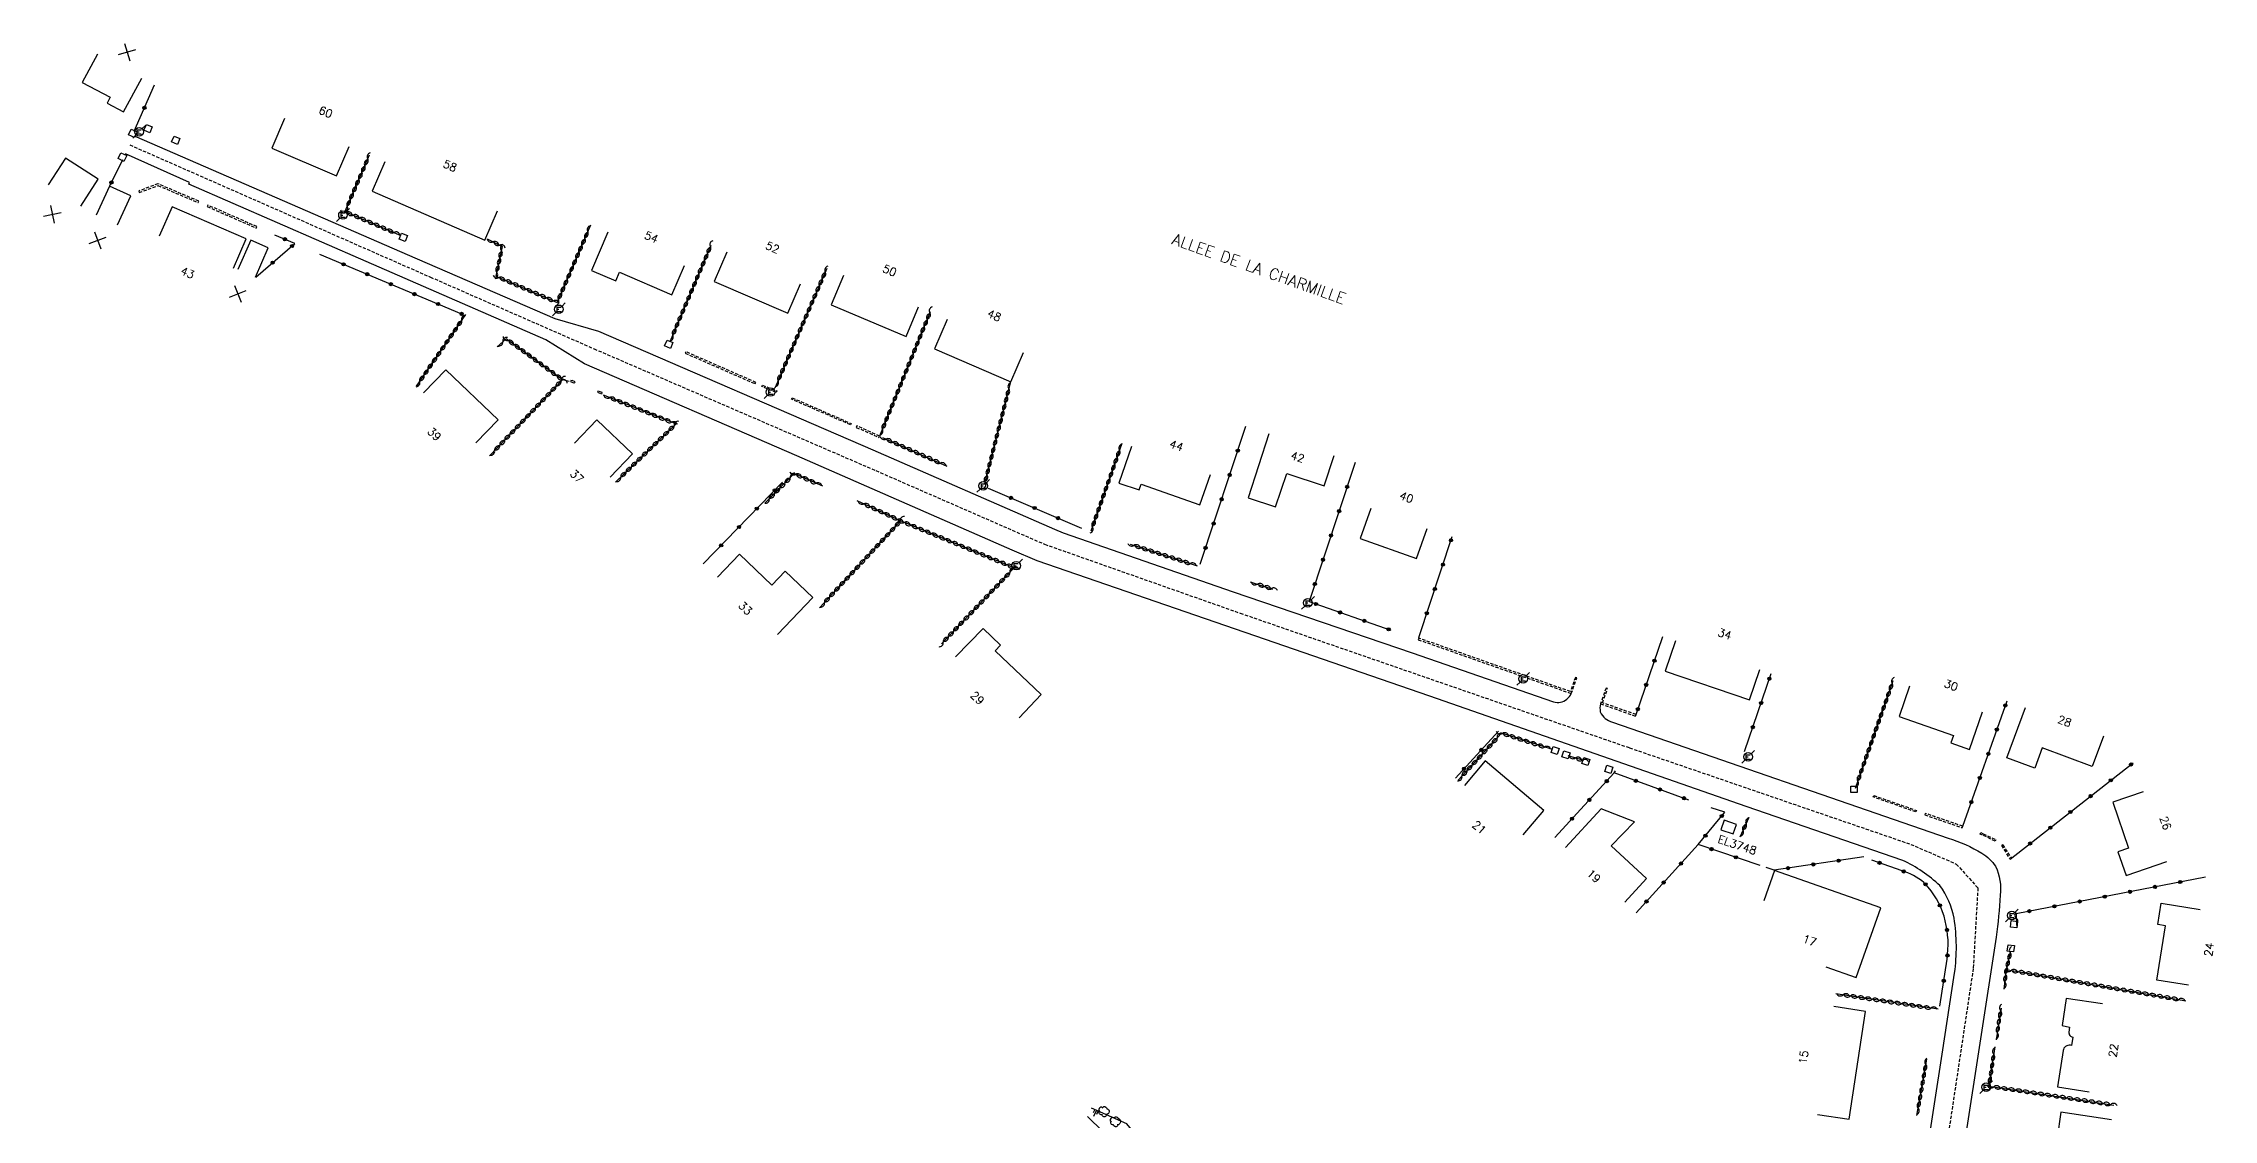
# Model space of a CAD drawing. Header units: millimetres. Extents: x 152000 to 153000, y 111999 to 113000.
# Drawn here: x 152227.9 to 152566.9, y 112315.9 to 112484 of the extents above; entities that cross this region are included whole.
import ezdxf
from ezdxf.enums import TextEntityAlignment as Align

# ---------------------------------------------------------------- set-up
doc = ezdxf.new("R2010")
doc.units = ezdxf.units.MM
doc.linetypes.add('DASHED', pattern=[0.75, 0.5, -0.25])
doc.layers.get('0').update_dxf_attribs({"linetype": 'CONTINUOUS'})
for name, color, linetype in [('W0001', 6, 'DASHED'), ('W0008', 7, 'CONTINUOUS'), ('W0100', 7, 'CONTINUOUS'), ('W0112', 1, 'DASHED'), ('W0211', 2, 'CONTINUOUS'), ('W0300', 7, 'CONTINUOUS'), ('W0310', 3, 'CONTINUOUS'), ('W0322', 7, 'CONTINUOUS'), ('W0471', 7, 'CONTINUOUS'), ('W0984', 7, 'CONTINUOUS'), ('W0989', 7, 'CONTINUOUS'), ('W0991', 7, 'CONTINUOUS')]:
    doc.layers.add(name, color=color, linetype=linetype)
doc.styles.get("Standard").update_dxf_attribs({"font": 'romans.shx', "width": 0.85})

# ---------------------------------------------------------------- blocks, each defined once
blk = doc.blocks.new('t310o')
at = {"color": 0, "linetype": 'Continuous'}
for centre, start, end in [((-0.5, 0.38), 216.8699, 323.1304), ((0.5, -0.37), 36.8699, 143.1303)]:
    blk.add_arc(centre, 0.625, start, end, dxfattribs=at)
blk = doc.blocks.new('t322o')
at = {"color": 0, "linetype": 'Continuous'}
for radius in [0.25, 0.15]:
    blk.add_circle((0, 0), radius, dxfattribs=at)
blk = doc.blocks.new('t991o')
at = {"color": 0, "linetype": 'Continuous'}
for p, q in [((-1, 1), (1, -1)), ((-1, -1), (1, 1))]:
    blk.add_line(p, q, dxfattribs=at)
blk = doc.blocks.new('t112o')
at = {"color": 0, "linetype": 'Continuous'}
for p, q in [((-0.5, 0.5), (0.5, 0.5)), ((-0.5, -0.5), (-0.5, 0.5)), ((0.5, 0.5), (0.5, -0.5)), ((0.5, -0.5), (-0.5, -0.5))]:
    blk.add_line(p, q, dxfattribs=at)
blk = doc.blocks.new('T471')
for p, q in [((-0.333334, 0.333334), (-0.333334, -0.333334)), ((-0.333334, 0.333334), (0.333334, 0.333334)), ((-0.333334, 0), (0, 0)), ((0.500001, 0.500001), (1.000002, 1.000002)), ((-0.500001, -0.500001), (-1.000002, -1.000002)), ((-0.333334, -0.333334), (0.333334, -0.333334))]:
    blk.add_line(p, q)
blk.add_ellipse((0, 0), major_axis=(0.471405, 0.471405), ratio=1, start_param=5.4977871438, end_param=11.780972451)
blk = doc.blocks.new('T300')
for p, q in [((-0.8, 0.51), (-0.86, 0.34)), ((-0.86, 0.34), (-0.86, 0.17)), ((-0.86, 0.17), (-0.74, 0.06)), ((-0.69, 0.63), (-0.8, 0.51)), ((-0.8, -0.06), (-0.74, 0.06)), ((-0.74, 0.06), (-0.69, 0.11)), ((-0.57, 0.69), (-0.69, 0.63)), ((-0.46, 0.69), (-0.57, 0.69)), ((-0.29, 0.63), (-0.46, 0.69)), ((-0.29, 0.63), (-0.17, 0.74)), ((-0.23, 0.57), (-0.29, 0.63)), ((-0.17, 0.74), (-0.06, 0.8)), ((-0.06, 0.8), (0.06, 0.8)), ((0.06, 0.8), (0.23, 0.74)), ((0.23, 0.74), (0.34, 0.63)), ((0.34, 0.63), (0.4, 0.51)), ((0.46, 0.46), (0.34, 0.46)), ((0.4, 0.51), (0.4, 0.46)), ((0.57, 0.4), (0.46, 0.46)), ((0.57, 0.4), (0.69, 0.29)), ((0.69, 0.29), (0.74, 0.17)), ((0.74, 0.06), (0.69, -0.17)), ((0.74, 0.17), (0.74, 0.06)), ((-0.8, -0.17), (-0.8, -0.06)), ((-0.8, -0.23), (-0.8, -0.17)), ((-0.74, -0.34), (-0.8, -0.23)), ((-0.69, -0.4), (-0.74, -0.34)), ((-0.51, -0.46), (-0.69, -0.4)), ((-0.4, -0.46), (-0.51, -0.46)), ((-0.4, -0.46), (-0.34, -0.46)), ((-0.34, -0.46), (-0.34, -0.4)), ((-0.34, -0.51), (-0.34, -0.46)), ((-0.29, -0.63), (-0.34, -0.51)), ((-0.17, -0.74), (-0.29, -0.63)), ((-0.06, -0.8), (-0.17, -0.74)), ((0.06, -0.8), (-0.06, -0.8)), ((0.17, -0.74), (0.06, -0.8)), ((0.23, -0.69), (0.17, -0.74)), ((0.29, -0.46), (0.23, -0.46)), ((0.29, -0.63), (0.23, -0.69)), ((0.46, -0.4), (0.29, -0.46)), ((0.34, -0.51), (0.29, -0.63)), ((0.34, -0.51), (0.34, -0.46)), ((0.57, -0.34), (0.46, -0.4)), ((0.63, -0.29), (0.57, -0.34)), ((0.69, -0.17), (0.63, -0.29))]:
    blk.add_line(p, q)
blk = doc.blocks.new('t211o')
at = {"color": 0, "linetype": 'Continuous'}
for p, q in [((-0.29, 0.5), (-0.29, 0)), ((0, 1), (0, 0)), ((0.29, 0.5), (0.29, 0))]:
    blk.add_line(p, q, dxfattribs=at)

msp = doc.modelspace()

# ---------------------------------------------------------------- linework, layer by layer
at = {"layer": 'W0001'}
msp.add_lwpolyline([(152241.41, 112468.12), (152288.36, 112447.48), (152313.93, 112436.28), (152357.95, 112417.25), (152384.31, 112405.75), (152414.86, 112394.99), (152475.65, 112373.97), (152519.6, 112358.89), (152526.7, 112355.81), (152530.07, 112352.08), (152529.34, 112339.49), (152523.04, 112297.61), (152514.91, 112246.06), (152508.17, 112202.49), (152504.34, 112198.87)], dxfattribs=at)
at = {"layer": 'W0008', "flags": 128}
for points in [[(152242.08, 112469.54), (152286.3, 112450.34), (152307.8, 112441), (152314.65, 112439.05), (152357.47, 112420.48), (152385.84, 112408.11), (152387.19, 112407.54), (152413.75, 112398.33), (152441.72, 112388.78), (152463.8, 112381.15, 0.2475), (152465.88, 112381.54, 0.074793), (152466.57, 112382.44)], [(152462.1, 112257.55), (152460.47, 112256.11), (152498.64, 112208.2, 0.2133), (152502.09, 112207.71, 0.1584), (152505.64, 112209.68, 0.0482), (152506.8, 112211.44), (152513.69, 112256.32), (152524.51, 112326.14), (152526.44, 112338.79, 0.0719), (152526.36, 112347.35, 0.1151), (152524.13, 112352.44, 0.0798), (152518.34, 112356.39), (152493.88, 112364.81), (152444.47, 112382.04), (152415.64, 112391.95), (152383.16, 112403.14), (152379.26, 112404.81), (152345.62, 112419.54), (152312.46, 112433.93), (152306.39, 112437.66), (152278.33, 112449.89), (152250.64, 112462), (152250.73, 112462.27), (152240.74, 112466.71)], [(152471.13, 112380.84, 0.107408), (152471.09, 112379.56, 0.2233), (152472.98, 112377.98), (152525.43, 112359.88, -0.0623), (152530.69, 112357.49, -0.1107), (152532.84, 112355.46, -0.1427), (152533.55, 112350.95, -0.0192), (152532.95, 112344.41), (152528.04, 112312.64), (152521.23, 112268.57), (152511.51, 112205.76, 0.0563), (152512.04, 112198.26, 0.0561), (152515.3, 112191.29), (152533.18, 112168.56, -0.0182), (152535.89, 112163.91, -0.0398), (152539.36, 112155.33, -0.0387), (152541.08, 112148.86), (152545.64, 112121.55), (152546.68, 112120.8), (152551.99, 112122.59), (152548.88, 112101.29)]]:
    msp.add_lwpolyline(points, format="xyb", dxfattribs=at)
at = {"layer": 'W0100', "flags": 128}
for points in [[(152236.37, 112482.29), (152234, 112477.89), (152238.35, 112475.55), (152237.87, 112474.66), (152240.46, 112473.26), (152243.31, 112478.55)], [(152265.57, 112472.22), (152263.59, 112467.63), (152273.71, 112463.27), (152275.69, 112467.86)], [(152233.76, 112458.57), (152236.47, 112462.77), (152231.37, 112466.06), (152228.66, 112461.86)], [(152281.23, 112465.47), (152279.25, 112460.88), (152296.89, 112453.26), (152298.87, 112457.85)], [(152239.5, 112455.63), (152241.58, 112460.17), (152238.27, 112461.69), (152236.18, 112457.14)], [(152257.62, 112448.87), (152259.61, 112453.46), (152248.01, 112458.47), (152246.03, 112453.88)], [(152316.09, 112454.48), (152313.53, 112448.5), (152317.32, 112446.88), (152317.92, 112448.24), (152326.09, 112444.71), (152328.08, 112449.3)], [(152261.05, 112447.47), (152263.04, 112452.06), (152260.3, 112453.25), (152258.31, 112448.66)], [(152334.68, 112451.38), (152332.7, 112446.79), (152344.2, 112441.82), (152346.18, 112446.41)], [(152352.88, 112447.74), (152350.95, 112443.13), (152362.69, 112438.22), (152364.62, 112442.83)], [(152369.1, 112440.85), (152367.12, 112436.26), (152379.01, 112431.11), (152380.99, 112435.7)], [(152316.44, 112416.24), (152319.91, 112419.85), (152314.36, 112425.17), (152310.9, 112421.56)], [(152397.87, 112421), (152395.92, 112415.31), (152399.08, 112414.23), (152399.4, 112415.16), (152408.55, 112411.93), (152410.21, 112416.64)], [(152419.34, 112422.99), (152416.08, 112412.99), (152420.39, 112411.58), (152422.11, 112416.8), (152427.95, 112414.87), (152429.52, 112419.61)], [(152435.27, 112411.36), (152433.6, 112406.65), (152442.39, 112403.52), (152444.06, 112408.23)], [(152380.33, 112378.66), (152383.78, 112382.28), (152376.6, 112389.13), (152377.42, 112389.99), (152374.72, 112392.62), (152370.37, 112388.15)], [(152482.82, 112390.68), (152481.21, 112385.95), (152494.38, 112381.45), (152495.99, 112386.18)], [(152519.41, 112383.58), (152517.75, 112378.86), (152526.24, 112375.87), (152525.84, 112374.74), (152528.75, 112373.72), (152530.81, 112379.56)], [(152459.03, 112360.35), (152462.26, 112364.17), (152453.09, 112371.91), (152449.87, 112368.09)], [(152474.91, 112349.88), (152478.29, 112353.55), (152472.77, 112358.64), (152476.42, 112362.4), (152471.21, 112364.45), (152465.64, 112358.41)], [(152506.33, 112339.78), (152511.04, 112338.11), (152514.89, 112349), (152498.3, 112354.81), (152496.65, 112350.09)], [(152505.02, 112316.69), (152509.96, 112315.95), (152512.51, 112332.8), (152507.57, 112333.55)], [(152550.96, 112315.86), (152543.05, 112317.06), (152542.43, 112312.99), (152545.39, 112312.54), (152544.05, 112303.74), (152548.99, 112302.98)]]:
    msp.add_lwpolyline(points, dxfattribs=at)
at = {"layer": 'W0100'}
for points in [[(152295.48, 112421.57), (152298.94, 112425.19), (152290.77, 112432.99), (152287.31, 112429.38)], [(152333.21, 112400.59), (152336.66, 112404.21), (152341.71, 112399.39), (152343.79, 112401.57), (152348.12, 112397.44), (152342.58, 112391.64)], [(152549.67, 112375.76), (152547.94, 112371.07), (152540.12, 112373.96), (152538.95, 112370.79), (152534.59, 112372.4), (152537.49, 112380.26)], [(152555.86, 112367.1), (152551.13, 112365.48), (152553.59, 112358.3), (152551.93, 112357.73), (152553.21, 112354.01), (152559.6, 112356.21)], [(152562.95, 112336.91), (152558.01, 112337.68), (152559.35, 112346.17), (152558.17, 112346.35), (152558.69, 112349.69), (152564.81, 112348.72)]]:
    msp.add_lwpolyline(points, dxfattribs=at)
msp.add_lwpolyline([(152491.85, 112360.53), (152492.36, 112362.01), (152490.45, 112362.64), (152489.94, 112361.16)], close=True, dxfattribs=at)
at = {"layer": 'W0100', "flags": 128}
msp.add_lwpolyline([(152549.54, 112333.99), (152543.87, 112334.83), (152543.24, 112330.58), (152544.4, 112330.33), (152544.29, 112329.58, 0.414214), (152544.88, 112328.78), (152544.68, 112327.48), (152544.51, 112327.51, 0.414214), (152543.38, 112326.67), (152542.52, 112321), (152547.47, 112320.26)], format="xyb", dxfattribs=at)
at = {"layer": 'W0112'}
for p, q in [((152533.74, 112358.7), (152535.09, 112356.57)), ((152533.95, 112358.83), (152535.3, 112356.7))]:
    msp.add_line(p, q, dxfattribs=at)
for points in [[(152242.9, 112460.67), (152245.81, 112461.78), (152252.11, 112459.1), (152252.2, 112459.33), (152245.81, 112462.05), (152242.81, 112460.91)], [(152253.52, 112458.48), (152261.17, 112455.13), (152261.27, 112455.36), (152253.62, 112458.71)], [(152328.16, 112435.6), (152339.12, 112430.8), (152339.22, 112431.03), (152328.26, 112435.82)], [(152310.24, 112431.16), (152310.9, 112430.9), (152310.99, 112431.13), (152310.34, 112431.39)], [(152342.37, 112429.46), (152340.15, 112430.37), (152340.24, 112430.6), (152342.47, 112429.69)], [(152314.46, 112429.48), (152315.12, 112429.2), (152315.21, 112429.43), (152314.56, 112429.71)], [(152344.87, 112428.63), (152354.07, 112424.63), (152353.97, 112424.41), (152344.77, 112428.4)], [(152358.53, 112422.65), (152354.99, 112424.24), (152354.89, 112424.01), (152358.42, 112422.42)], [(152467.2, 112384.97), (152466.42, 112382.75), (152442.76, 112391.09), (152442.67, 112390.85), (152466.57, 112382.44), (152467.43, 112384.89)], [(152471.99, 112383.29), (152471.13, 112380.84), (152476.59, 112378.92), (152476.68, 112379.16), (152471.45, 112380.99), (152472.22, 112383.21)], [(152513.8, 112366.53), (152520.46, 112364.19), (152520.38, 112363.95), (152513.72, 112366.29)], [(152521.76, 112363.49), (152527.64, 112361.48), (152527.72, 112361.72), (152521.84, 112363.73)], [(152530.55, 112360.72), (152530.92, 112360.55), (152532.85, 112359.61), (152532.75, 112359.39), (152530.81, 112360.33), (152530.45, 112360.49)]]:
    msp.add_lwpolyline(points, close=True, dxfattribs=at)
at = {"layer": 'W0211', "flags": 128}
msp.add_lwpolyline([(152402.84, 112304.81), (152390.98, 112316.38)], dxfattribs=at)
at = {"layer": 'W0211'}
msp.add_lwpolyline([(152404.38, 112304.79), (152404.36, 112306.42), (152397.12, 112315.23), (152391.63, 112317.67)], dxfattribs=at)
at = {"layer": 'W0310'}
for p, q in [((152308.98, 112431.45), (152297.6, 112419.55)), ((152374.96, 112415.26), (152379.01, 112431.11)), ((152391.56, 112407.86), (152396.39, 112421.52)), ((152361.79, 112409.41), (152349.13, 112395.82)), ((152510.93, 112367.67), (152516.85, 112384.48)), ((152533.95, 112358.83), (152533.74, 112358.7)), ((152534.5, 112339.33), (152562.57, 112334.46)), ((152523.84, 112333.15), (152507.87, 112335.57))]:
    msp.add_line(p, q, dxfattribs=at)
at = {"layer": 'W0310', "flags": 128}
for points in [[(152278.82, 112466.51), (152275.01, 112457.7), (152283.75, 112453.99)], [(152297.22, 112453.46), (152299.6, 112452.24), (152298.58, 112447.62), (152308.17, 112443.5), (152313.41, 112455.63)], [(152332.18, 112452.43), (152325.76, 112437.35)], [(152350.28, 112448.83), (152342.21, 112430.24)], [(152286.2, 112430.44), (152293.91, 112441.65)], [(152366.44, 112442.07), (152358.53, 112422.65)], [(152310.06, 112431.18), (152308.98, 112431.45), (152300.2, 112437.86), (152298.8, 112436.61)], [(152358.99, 112422.41), (152369.05, 112417.96)], [(152349.66, 112414.83), (152345.2, 112416.78), (152340.6, 112412.17)], [(152368.21, 112390.21), (152379.57, 112402.08), (152361.79, 112409.41), (152355.04, 112412.56)], [(152397.68, 112405.75), (152408.15, 112402.37)], [(152416.43, 112399.87), (152419.91, 112398.76)], [(152468.5, 112371.99), (152466.09, 112372.72)], [(152494.3, 112363.07), (152492.9, 112360.02)], [(152536.04, 112348.05), (152536.08, 112346.21)], [(152535.17, 112342.22), (152534.5, 112339.33), (152534.14, 112336.26)], [(152533.68, 112333.29), (152532.91, 112328.34)], [(152520.54, 112316.55), (152522.1, 112325.32)], [(152532.7, 112327.25), (152531.8, 112321.13), (152551.31, 112318.18)]]:
    msp.add_lwpolyline(points, dxfattribs=at)
at = {"layer": 'W0310'}
for points in [[(152317.27, 112415.44), (152326.73, 112424.54), (152315.41, 112429.05)], [(152463.49, 112373.73), (152455.68, 112376.26), (152448.89, 112368.91)]]:
    msp.add_lwpolyline(points, dxfattribs=at)
at = {"layer": 'W0322'}
for p, q in [((152408.59, 112402.63), (152415.73, 112424.18)), ((152442.74, 112391.17), (152447.97, 112406.94)), ((152476.68, 112379.16), (152480.84, 112391.36)), ((152493.62, 112373.4), (152497.78, 112385.57)), ((152527.72, 112361.72), (152534.62, 112381.32)), ((152473.26, 112370.04), (152463.97, 112359.94)), ((152486.38, 112358.85), (152476.71, 112348.22))]:
    msp.add_line(p, q, dxfattribs=at)
at = {"layer": 'W0322', "flags": 128}
for points in [[(152242.1, 112470.24), (152245.27, 112477.5)], [(152238.29, 112461.73), (152240.31, 112465.84)], [(152293.28, 112441.71), (152271.12, 112451.02)], [(152432.81, 112418.52), (152425.62, 112396.8), (152438.4, 112392.33)], [(152343.36, 112415.45), (152330.99, 112402.71)], [(152375.48, 112414.52), (152390.08, 112408.27)], [(152448.49, 112369.25), (152455.22, 112376.59)], [(152484.93, 112365.81), (152473.26, 112370.04), (152473.49, 112370.37)], [(152535.09, 112356.55), (152554.31, 112371.62)], [(152496.05, 112355.6), (152486.38, 112358.85), (152490.56, 112363.91), (152488.4, 112364.57)], [(152512.28, 112356.93), (152498.25, 112354.85), (152497.01, 112355.25)], [(152565.6, 112353.76), (152536.04, 112348.05)]]:
    msp.add_lwpolyline(points, dxfattribs=at)
at = {"layer": 'W0322'}
msp.add_lwpolyline([(152261.11, 112447.44), (152267.21, 112452.73), (152264.07, 112454.05)], dxfattribs=at)
at = {"layer": 'W0322', "flags": 128}
msp.add_lwpolyline([(152524.14, 112333.63), (152525.25, 112340.95, 0.0978), (152524.97, 112346.93, 0.1224), (152522.31, 112352.2, 0.1248), (152519.12, 112354.44), (152513.51, 112356.42)], format="xyb", dxfattribs=at)

# ---------------------------------------------------------------- block references
at = {"layer": 'W0112'}
for p, rotation in [((152241.89, 112469.92), 245.9152456494887), ((152244.28, 112470.66), 336.9057290674272), ((152248.6, 112468.84), 156.8214924186942), ((152240.27, 112466.21), 64.60600911972868), ((152284.13, 112453.68), 337.6087999944858), ((152325.6, 112436.98), 336.4415600711899), ((152464.04, 112373.55), 342.2875890745045), ((152465.74, 112372.86), 341.6979337098365), ((152468.82, 112371.82), 341.859399841124), ((152472.43, 112370.6), 161.6845039688301), ((152535.71, 112346.41), 262.4938393873522), ((152535.21, 112342.65), 82.49383938720845)]:
    msp.add_blockref('t112o', p, dxfattribs=dict(at, rotation=rotation))
msp.add_blockref('t112o', (152510.73, 112367.47), dxfattribs=at)
at = {"layer": 'W0211', "rotation": 155.987727531487}
msp.add_blockref('t211o', (152392.4, 112317.33), dxfattribs=at)
at = {"layer": 'W0300'}
for p in [(152393.63, 112317.13), (152395.42, 112315.56)]:
    msp.add_blockref('T300', p, dxfattribs=at)
at = {"layer": 'W0310'}
for p, rotation in [((152277.2, 112462.76), 246.6264294629028), ((152277.66, 112463.82), 246.6264294629028), ((152278.12, 112464.88), 246.6264294629028), ((152278.57, 112465.95), 246.6264294629028), ((152275.82, 112459.58), 246.6264294629028), ((152276.28, 112460.64), 246.6264294629028), ((152276.74, 112461.7), 246.6264294629028), ((152275.24, 112457.6), 337.0108286867544), ((152275.37, 112458.52), 246.6264294629028), ((152276.31, 112457.15), 337.0108286867544), ((152277.37, 112456.7), 337.0108286867544), ((152278.43, 112456.24), 337.0108286867544), ((152279.5, 112455.79), 337.0108286867544), ((152280.56, 112455.34), 337.0108286867544), ((152281.62, 112454.89), 337.0108286867544), ((152282.69, 112454.44), 337.0108286867544), ((152298.13, 112452.99), 332.8794868755005), ((152312.5, 112453.51), 66.63038386727573), ((152312.95, 112454.57), 66.63038386727573), ((152299.16, 112452.47), 332.8794868755005), ((152298.96, 112449.34), 257.5712712356563), ((152299.21, 112450.47), 257.5712712356563), ((152299.46, 112451.6), 257.5712712356563), ((152310.66, 112449.27), 66.63038386727573), ((152311.12, 112450.33), 66.63038386727573), ((152311.58, 112451.39), 66.63038386727573), ((152312.04, 112452.45), 66.63038386727573), ((152331.19, 112450.11), 246.9163848575868), ((152331.64, 112451.17), 246.9163848575868), ((152332.1, 112452.23), 246.9163848575868), ((152299.09, 112447.4), 336.7646365013709), ((152298.72, 112448.22), 257.5712712356563), ((152300.15, 112446.95), 336.7646365013709), ((152301.21, 112446.49), 336.7646365013709), ((152309.29, 112446.09), 66.63038386727573), ((152309.75, 112447.15), 66.63038386727573), ((152310.21, 112448.21), 66.63038386727573), ((152329.38, 112445.86), 246.9163848575868), ((152329.83, 112446.92), 246.9163848575868), ((152330.28, 112447.98), 246.9163848575868), ((152330.74, 112449.04), 246.9163848575868), ((152349.11, 112446.14), 246.533630999825), ((152349.57, 112447.2), 246.533630999825), ((152350.03, 112448.26), 246.533630999825), ((152302.27, 112446.04), 336.7646365013709), ((152303.33, 112445.58), 336.7646365013709), ((152304.39, 112445.13), 336.7646365013709), ((152305.45, 112444.67), 336.7646365013709), ((152306.51, 112444.22), 336.7646365013709), ((152307.58, 112443.76), 336.7646365013709), ((152308.37, 112443.97), 66.63038386727573), ((152308.83, 112445.03), 66.63038386727573), ((152328.02, 112442.67), 246.9163848575868), ((152328.47, 112443.73), 246.9163848575868), ((152328.93, 112444.79), 246.9163848575868), ((152347.73, 112442.96), 246.533630999825), ((152348.19, 112444.02), 246.533630999825), ((152348.65, 112445.08), 246.533630999825), ((152292.6, 112439.75), 55.48354773078775), ((152293.26, 112440.7), 55.48354773078775), ((152326.66, 112439.48), 246.9163848575868), ((152327.11, 112440.54), 246.9163848575868), ((152327.57, 112441.6), 246.9163848575868), ((152346.35, 112439.78), 246.533630999825), ((152346.81, 112440.84), 246.533630999825), ((152347.27, 112441.9), 246.533630999825), ((152365.5, 112439.76), 247.8311230271263), ((152365.94, 112440.83), 247.8311230271263), ((152366.37, 112441.9), 247.8311230271263), ((152289.99, 112435.94), 55.48354773078775), ((152290.64, 112436.89), 55.48354773078775), ((152291.29, 112437.85), 55.48354773078775), ((152291.95, 112438.8), 55.48354773078775), ((152299.66, 112437.38), 221.6959767929), ((152300.55, 112437.6), 143.8695426097908), ((152301.48, 112436.92), 143.8695426097908), ((152302.41, 112436.24), 143.8695426097908), ((152326.21, 112438.42), 246.9163848575868), ((152344.97, 112436.6), 246.533630999825), ((152345.43, 112437.66), 246.533630999825), ((152345.89, 112438.72), 246.533630999825), ((152364.19, 112436.55), 247.8311230271263), ((152364.63, 112437.62), 247.8311230271263), ((152365.06, 112438.69), 247.8311230271263), ((152288.02, 112433.09), 55.48354773078775), ((152288.68, 112434.04), 55.48354773078775), ((152289.33, 112434.99), 55.48354773078775), ((152303.35, 112435.56), 143.8695426097908), ((152304.28, 112434.88), 143.8695426097908), ((152305.21, 112434.2), 143.8695426097908), ((152306.15, 112433.52), 143.8695426097908), ((152307.08, 112432.84), 143.8695426097908), ((152343.13, 112432.36), 246.533630999825), ((152343.59, 112433.42), 246.533630999825), ((152344.05, 112434.48), 246.533630999825), ((152344.51, 112435.54), 246.533630999825), ((152362.45, 112432.27), 247.8311230271263), ((152362.88, 112433.34), 247.8311230271263), ((152363.32, 112434.41), 247.8311230271263), ((152363.76, 112435.48), 247.8311230271263), ((152286.71, 112431.18), 55.48354773078775), ((152287.37, 112432.14), 55.48354773078775), ((152307.18, 112429.57), 226.2941315499555), ((152308.01, 112432.16), 143.8695426097908), ((152307.97, 112430.4), 226.2941315499555), ((152308.77, 112431.24), 226.2941315499555), ((152308.94, 112431.48), 143.8695426097908), ((152342.67, 112431.3), 246.533630999825), ((152361.14, 112429.06), 247.8311230271263), ((152361.58, 112430.13), 247.8311230271263), ((152362.01, 112431.2), 247.8311230271263), ((152378.43, 112428.87), 75.67502664073253), ((152378.72, 112429.99), 75.67502664073253), ((152303.98, 112426.23), 226.2941315499555), ((152304.78, 112427.06), 226.2941315499555), ((152305.58, 112427.9), 226.2941315499555), ((152306.38, 112428.73), 226.2941315499555), ((152316.38, 112428.66), 158.2562300149527), ((152317.46, 112428.24), 158.2562300149527), ((152318.53, 112427.81), 158.2562300149527), ((152319.6, 112427.38), 158.2562300149527), ((152320.67, 112426.95), 158.2562300149527), ((152321.75, 112426.52), 158.2562300149527), ((152322.82, 112426.1), 158.2562300149527), ((152359.83, 112425.86), 247.8311230271263), ((152360.27, 112426.92), 247.8311230271263), ((152360.71, 112427.99), 247.8311230271263), ((152377.58, 112425.51), 75.67502664073253), ((152377.86, 112426.63), 75.67502664073253), ((152378.15, 112427.75), 75.67502664073253), ((152300.79, 112422.89), 226.2941315499555), ((152301.59, 112423.72), 226.2941315499555), ((152302.39, 112424.56), 226.2941315499555), ((152303.19, 112425.39), 226.2941315499555), ((152323.89, 112425.67), 158.2562300149527), ((152324.76, 112422.65), 43.89681810198425), ((152324.97, 112425.24), 158.2562300149527), ((152325.6, 112423.45), 43.89681810198425), ((152326.04, 112424.81), 158.2562300149527), ((152326.43, 112424.25), 43.89681810198425), ((152358.96, 112423.72), 247.8311230271263), ((152359.4, 112424.79), 247.8311230271263), ((152376.72, 112422.16), 75.67502664073253), ((152377, 112423.28), 75.67502664073253), ((152377.29, 112424.4), 75.67502664073253), ((152298.4, 112420.38), 226.2941315499555), ((152299.2, 112421.22), 226.2941315499555), ((152299.99, 112422.05), 226.2941315499555), ((152321.44, 112419.45), 43.89681810198425), ((152322.27, 112420.25), 43.89681810198425), ((152323.1, 112421.05), 43.89681810198425), ((152323.93, 112421.85), 43.89681810198425), ((152359.54, 112422.17), 336.1129015567725), ((152360.6, 112421.7), 336.1129015567725), ((152361.65, 112421.23), 336.1129015567725), ((152362.71, 112420.76), 336.1129015567725), ((152363.77, 112420.3), 336.1129015567725), ((152364.82, 112419.83), 336.1129015567725), ((152365.88, 112419.36), 336.1129015567725), ((152375.86, 112418.8), 75.67502664073253), ((152376.15, 112419.92), 75.67502664073253), ((152376.43, 112421.04), 75.67502664073253), ((152395.62, 112419.35), 70.53961623960956), ((152396.01, 112420.43), 70.53961623960956), ((152318.11, 112416.24), 43.89681810198425), ((152318.94, 112417.04), 43.89681810198425), ((152319.77, 112417.85), 43.89681810198425), ((152320.6, 112418.65), 43.89681810198425), ((152344.56, 112416.14), 225.0547403815168), ((152345.43, 112416.68), 156.2991425072922), ((152346.49, 112416.22), 156.2991425072922), ((152347.54, 112415.75), 156.2991425072922), ((152366.94, 112418.89), 336.1129015567725), ((152367.99, 112418.42), 336.1129015567725), ((152375, 112415.44), 75.67502664073253), ((152375.29, 112416.56), 75.67502664073253), ((152375.58, 112417.68), 75.67502664073253), ((152394.47, 112416.08), 70.53961623960956), ((152394.85, 112417.17), 70.53961623960956), ((152395.24, 112418.26), 70.53961623960956), ((152341.3, 112412.87), 225.0547403815168), ((152342.11, 112413.68), 225.0547403815168), ((152342.93, 112414.5), 225.0547403815168), ((152343.75, 112415.32), 225.0547403815168), ((152348.6, 112415.29), 156.2991425072922), ((152393.31, 112412.81), 70.53961623960956), ((152393.7, 112413.9), 70.53961623960956), ((152394.08, 112414.99), 70.53961623960956), ((152356.09, 112412.07), 154.9862171855816), ((152357.13, 112411.58), 154.9862171855816), ((152358.18, 112411.09), 154.9862171855816), ((152359.23, 112410.61), 154.9862171855816), ((152360.27, 112410.12), 154.9862171855816), ((152361.32, 112409.63), 154.9862171855816), ((152361.73, 112409.34), 227.0205339920604), ((152362.38, 112409.17), 157.5950671668415), ((152392.16, 112409.54), 70.53961623960956), ((152392.54, 112410.63), 70.53961623960956), ((152392.93, 112411.72), 70.53961623960956), ((152358.58, 112405.96), 227.0205339920604), ((152359.37, 112406.8), 227.0205339920604), ((152360.16, 112407.65), 227.0205339920604), ((152360.94, 112408.49), 227.0205339920604), ((152363.44, 112408.73), 157.5950671668415), ((152364.51, 112408.29), 157.5950671668415), ((152365.58, 112407.85), 157.5950671668415), ((152366.65, 112407.41), 157.5950671668415), ((152367.72, 112406.97), 157.5950671668415), ((152368.78, 112406.53), 157.5950671668415), ((152369.85, 112406.09), 157.5950671668415), ((152370.92, 112405.65), 157.5950671668415), ((152391.77, 112408.46), 70.53961623960956), ((152355.43, 112402.58), 227.0205339920604), ((152356.22, 112403.42), 227.0205339920604), ((152357.01, 112404.27), 227.0205339920604), ((152357.79, 112405.11), 227.0205339920604), ((152371.99, 112405.21), 157.5950671668415), ((152373.05, 112404.76), 157.5950671668415), ((152374.12, 112404.32), 157.5950671668415), ((152375.19, 112403.88), 157.5950671668415), ((152376.26, 112403.44), 157.5950671668415), ((152377.33, 112403), 157.5950671668415), ((152378.39, 112402.56), 157.5950671668415), ((152379.46, 112402.12), 157.5950671668415), ((152398.26, 112405.57), 342.0906888049412), ((152399.36, 112405.21), 342.0906888049412), ((152400.46, 112404.86), 342.0906888049412), ((152401.56, 112404.5), 342.0906888049412), ((152402.66, 112404.15), 342.0906888049412), ((152403.76, 112403.79), 342.0906888049412), ((152404.85, 112403.44), 342.0906888049412), ((152405.95, 112403.08), 342.0906888049412), ((152407.05, 112402.72), 342.0906888049412), ((152352.28, 112399.2), 227.0205339920604), ((152353.07, 112400.04), 227.0205339920604), ((152353.86, 112400.89), 227.0205339920604), ((152354.64, 112401.73), 227.0205339920604), ((152376.46, 112398.83), 46.2517861061114), ((152377.26, 112399.66), 46.2517861061114), ((152378.06, 112400.5), 46.2517861061114), ((152378.86, 112401.33), 46.2517861061114), ((152417.53, 112399.52), 342.2345078188515), ((152418.63, 112399.17), 342.2345078188515), ((152419.73, 112398.82), 342.2345078188515), ((152349.92, 112396.66), 227.0205339920604), ((152350.71, 112397.51), 227.0205339920604), ((152351.49, 112398.35), 227.0205339920604), ((152373.26, 112395.49), 46.2517861061114), ((152374.06, 112396.32), 46.2517861061114), ((152374.86, 112397.16), 46.2517861061114), ((152375.66, 112397.99), 46.2517861061114), ((152370.07, 112392.15), 46.2517861061114), ((152370.87, 112392.99), 46.2517861061114), ((152371.67, 112393.82), 46.2517861061114), ((152372.47, 112394.65), 46.2517861061114), ((152368.47, 112390.48), 46.2517861061114), ((152369.27, 112391.32), 46.2517861061114), ((152515.92, 112381.83), 70.59039085775382), ((152516.3, 112382.92), 70.59039085775382), ((152516.69, 112384.01), 70.59039085775382), ((152514.77, 112378.57), 70.59039085775382), ((152515.15, 112379.65), 70.59039085775382), ((152515.54, 112380.74), 70.59039085775382), ((152454.98, 112375.5), 227.2577499159343), ((152455.8, 112376.22), 162.0364608114407), ((152456.9, 112375.87), 162.0364608114407), ((152458, 112375.51), 162.0364608114407), ((152459.09, 112375.15), 162.0364608114407), ((152513.62, 112375.3), 70.59039085775382), ((152514, 112376.39), 70.59039085775382), ((152514.38, 112377.48), 70.59039085775382), ((152451.85, 112372.11), 227.2577499159343), ((152452.63, 112372.95), 227.2577499159343), ((152453.41, 112373.8), 227.2577499159343), ((152454.2, 112374.65), 227.2577499159343), ((152460.19, 112374.8), 162.0364608114407), ((152461.29, 112374.44), 162.0364608114407), ((152462.39, 112374.08), 162.0364608114407), ((152467.2, 112372.39), 163.1252508640359), ((152468.3, 112372.05), 163.1252508640359), ((152512.46, 112372.03), 70.59039085775382), ((152512.85, 112373.12), 70.59039085775382), ((152513.23, 112374.21), 70.59039085775382), ((152449.49, 112369.56), 227.2577499159343), ((152450.28, 112370.41), 227.2577499159343), ((152451.06, 112371.26), 227.2577499159343), ((152511.31, 112368.76), 70.59039085775382), ((152511.7, 112369.85), 70.59039085775382), ((152512.08, 112370.94), 70.59039085775382), ((152493.38, 112361.07), 245.3176961516333), ((152493.86, 112362.11), 245.3176961516333), ((152536.06, 112347.36), 270.9976719122675), ((152534.85, 112340.82), 256.9284676291872), ((152535.11, 112341.94), 256.9284676291872), ((152534.28, 112337.4), 263.3300384561716), ((152534.41, 112338.55), 263.3300384561716), ((152534.59, 112339.69), 256.9284676291872), ((152535.26, 112339.19), 350.1618362325997), ((152536.4, 112339), 350.1618362325997), ((152537.53, 112338.8), 350.1618362325997), ((152538.67, 112338.6), 350.1618362325997), ((152539.81, 112338.4), 350.1618362325997), ((152540.95, 112338.21), 350.1618362325997), ((152542.09, 112338.01), 350.1618362325997), ((152509.01, 112335.39), 171.3994577265186), ((152510.15, 112335.22), 171.3994577265186), ((152511.3, 112335.05), 171.3994577265186), ((152512.44, 112334.87), 171.3994577265186), ((152513.58, 112334.7), 171.3994577265186), ((152543.22, 112337.81), 350.1618362325997), ((152544.36, 112337.62), 350.1618362325997), ((152545.5, 112337.42), 350.1618362325997), ((152546.64, 112337.22), 350.1618362325997), ((152547.78, 112337.02), 350.1618362325997), ((152548.91, 112336.83), 350.1618362325997), ((152550.05, 112336.63), 350.1618362325997), ((152551.19, 112336.43), 350.1618362325997), ((152552.33, 112336.23), 350.1618362325997), ((152553.47, 112336.04), 350.1618362325997), ((152554.6, 112335.84), 350.1618362325997), ((152555.74, 112335.64), 350.1618362325997), ((152556.88, 112335.44), 350.1618362325997), ((152558.02, 112335.25), 350.1618362325997), ((152559.16, 112335.05), 350.1618362325997), ((152560.29, 112334.85), 350.1618362325997), ((152561.43, 112334.66), 350.1618362325997), ((152514.72, 112334.53), 171.3994577265186), ((152515.87, 112334.36), 171.3994577265186), ((152517.01, 112334.18), 171.3994577265186), ((152518.15, 112334.01), 171.3994577265186), ((152519.29, 112333.84), 171.3994577265186), ((152520.43, 112333.67), 171.3994577265186), ((152521.58, 112333.49), 171.3994577265186), ((152522.72, 112333.32), 171.3994577265186), ((152533.26, 112330.62), 261.1099235306635), ((152533.44, 112331.76), 261.1099235306635), ((152533.62, 112332.9), 261.1099235306635), ((152533.09, 112329.48), 261.1099235306635), ((152521.95, 112324.51), 79.95558866762636), ((152532.2, 112323.82), 261.6252200207984), ((152532.37, 112324.96), 261.6252200207984), ((152532.53, 112326.1), 261.6252200207984), ((152521.35, 112321.1), 79.95558866762636), ((152521.55, 112322.24), 79.95558866762636), ((152521.75, 112323.37), 79.95558866762636), ((152531.86, 112321.53), 261.6252200207984), ((152532.54, 112321.02), 351.4275280108093), ((152532.03, 112322.68), 261.6252200207984), ((152520.75, 112317.69), 79.95558866762636), ((152520.95, 112318.83), 79.95558866762636), ((152521.15, 112319.96), 79.95558866762636), ((152533.68, 112320.84), 351.4275280108093), ((152534.82, 112320.67), 351.4275280108093), ((152535.96, 112320.5), 351.4275280108093), ((152537.1, 112320.33), 351.4275280108093), ((152538.25, 112320.15), 351.4275280108093), ((152539.39, 112319.98), 351.4275280108093), ((152540.53, 112319.81), 351.4275280108093), ((152541.67, 112319.64), 351.4275280108093), ((152542.82, 112319.47), 351.4275280108093), ((152543.96, 112319.29), 351.4275280108093), ((152545.1, 112319.12), 351.4275280108093), ((152546.24, 112318.95), 351.4275280108093), ((152547.38, 112318.78), 351.4275280108093), ((152548.53, 112318.6), 351.4275280108093), ((152549.67, 112318.43), 351.4275280108093), ((152550.81, 112318.26), 351.4275280108093)]:
    msp.add_blockref('t310o', p, dxfattribs=dict(at, rotation=rotation))
at = {"layer": 'W0322'}
for p, rotation in [((152243.7, 112473.91), 66.45640445187394), ((152238.55, 112462.25), 63.88227905540563), ((152265.64, 112453.39), 40.91231730194895), ((152266.76, 112452.34), 40.91231730194895), ((152263.73, 112449.72), 40.91231730194895), ((152274.81, 112449.47), 157.2279196604296), ((152278.5, 112447.92), 157.2279196604296), ((152282.19, 112446.37), 157.2279196604296), ((152285.88, 112444.82), 157.2279196604296), ((152289.56, 112443.28), 157.2279196604296), ((152293.25, 112441.73), 157.2279196604296), ((152414.47, 112420.38), 71.66753639970105), ((152413.21, 112416.59), 71.66753639970105), ((152342.14, 112414.18), 225.8332583145647), ((152379.05, 112412.99), 336.7946827948633), ((152411.96, 112412.79), 71.66753639970105), ((152431.56, 112414.72), 251.6675363997845), ((152339.35, 112411.32), 225.8332583145647), ((152382.72, 112411.42), 336.7946827948633), ((152386.4, 112409.84), 336.7946827948633), ((152430.3, 112410.93), 251.6675363997845), ((152336.57, 112408.45), 225.8332583145647), ((152410.7, 112408.99), 71.66753639970105), ((152429.04, 112407.13), 251.6675363997845), ((152447.77, 112406.36), 71.66753639965391), ((152333.78, 112405.58), 225.8332583145647), ((152409.44, 112405.2), 71.66753639970105), ((152427.78, 112403.33), 251.6675363997845), ((152446.52, 112402.56), 71.66753639965391), ((152426.52, 112399.54), 251.6675363997845), ((152426.68, 112396.43), 340.7217340918436), ((152445.26, 112398.76), 71.66753639965391), ((152430.45, 112395.11), 340.7217340918436), ((152434.23, 112393.79), 340.7217340918436), ((152438.01, 112392.47), 340.7217340918436), ((152444, 112394.97), 71.66753639965391), ((152479.55, 112387.57), 71.14454484527202), ((152478.26, 112383.79), 71.14454484527202), ((152497.5, 112384.76), 71.1445448451808), ((152476.96, 112380), 71.14454484527202), ((152496.21, 112380.97), 71.1445448451808), ((152534.36, 112380.58), 70.5903908577315), ((152494.92, 112377.19), 71.1445448451808), ((152533.03, 112376.81), 70.5903908577315), ((152452.51, 112373.64), 47.47717834964879), ((152531.7, 112373.03), 70.5903908577315), ((152449.81, 112370.69), 47.47717834964879), ((152472.1, 112368.77), 227.3633948865557), ((152476.65, 112368.81), 160.0906452091699), ((152530.37, 112369.26), 70.5903908577315), ((152550.83, 112368.89), 38.09762608223233), ((152553.98, 112371.36), 38.09762608223233), ((152469.39, 112365.83), 227.3633948865557), ((152480.41, 112367.45), 160.0906452091699), ((152484.17, 112366.09), 160.0906452091699), ((152529.05, 112365.49), 70.5903908577315), ((152547.68, 112366.42), 38.09762608223233), ((152466.68, 112362.89), 227.3633948865557), ((152490.07, 112363.32), 50.43099526054638), ((152544.53, 112363.95), 38.09762608223233), ((152487.52, 112360.24), 50.43099526054638), ((152538.24, 112359.02), 38.09762608223233), ((152541.39, 112361.49), 38.09762608223233), ((152483.69, 112355.89), 227.7253552492652), ((152488.47, 112358.15), 161.4194369261769), ((152492.26, 112356.87), 161.4194369261769), ((152500.41, 112355.17), 188.454617279438), ((152504.36, 112355.75), 188.454617279438), ((152508.32, 112356.34), 188.454617279438), ((152514.71, 112356), 160.515099368052), ((152481, 112352.93), 227.7253552492652), ((152518.48, 112354.66), 160.515099368052), ((152521.89, 112352.65), 135.1144647319225), ((152557.74, 112352.24), 190.9287296980789), ((152561.67, 112353), 190.9287296980789), ((152478.31, 112349.97), 227.7253552492652), ((152524.14, 112349.36), 114.8740124171498), ((152538.11, 112348.45), 190.9287296980789), ((152542.03, 112349.21), 190.9287296980789), ((152545.96, 112349.96), 190.9287296980789), ((152549.89, 112350.72), 190.9287296980789), ((152553.82, 112351.48), 190.9287296980789), ((152525.25, 112345.53), 98.5280993561158), ((152525.32, 112341.54), 83.69834166005774), ((152524.74, 112337.59), 81.39365057511944)]:
    msp.add_blockref('t322o', p, dxfattribs=dict(at, rotation=rotation))
at = {"layer": 'W0471'}
for p in [(152242.87, 112470.16), (152274.71, 112457.17), (152308.44, 112442.45), (152341.5, 112429.53), (152374.72, 112414.87), (152379.85, 112402.41), (152425.43, 112396.6), (152459.06, 112384.74), (152494.18, 112372.55), (152535.37, 112347.78), (152531.35, 112320.96)]:
    msp.add_blockref('T471', p, dxfattribs=at)
at = {"layer": 'W0991'}
for p, rotation in [((152241.02, 112482.62), 331.6827689087198), ((152229.31, 112457.27), 327.1390415892168), ((152236.38, 112453.2), 335.4004506794499), ((152258.29, 112444.86), 336.5074815496719)]:
    msp.add_blockref('t991o', p, dxfattribs=dict(at, rotation=rotation))

# ---------------------------------------------------------------- texts
at = {"layer": 'W0984'}
msp.add_text('EL3748', height=1.25, rotation=341.7669, dxfattribs=at).set_placement((152492.49, 112358.8), align=Align.MIDDLE)
at = {"layer": 'W0989'}
msp.add_text('ALLEE DE LA CHARMILLE', height=1.75, rotation=340.5879, dxfattribs=at).set_placement((152417.79, 112448.77), align=Align.MIDDLE)
at = {"layer": 'W0991'}
for s, rotation, p in [('60', 336.6585, (152272.02, 112473.25)), ('58', 336.6264, (152291.44, 112464.87)), ('54', 336.6304, (152322.89, 112453.72)), ('52', 336.6356, (152341.82, 112452.11)), ('43', 336.6191, (152250.44, 112448.16)), ('50', 337.2794, (152360.1, 112448.51)), ('48', 336.5621, (152376.44, 112441.49)), ('39', 316.2941, (152288.98, 112422.95)), ('44', 340.5396, (152404.9, 112421.16)), ('42', 341.6675, (152423.82, 112419.38)), ('37', 316.1758, (152311.25, 112416.37)), ('40', 340.3901, (152440.84, 112413.09)), ('33', 316.3279, (152337.56, 112395.77)), ('34', 341.1445, (152490.54, 112391.74)), ('29', 316.3876, (152373.81, 112381.75)), ('30', 340.5904, (152525.88, 112383.74)), ('28', 339.7415, (152543.62, 112378.13)), ('21', 319.8087, (152452.19, 112361.54)), ('26', 288.9526, (152559.38, 112362.22)), ('19', 317.3634, (152470.09, 112353.94)), ('17', 340.7196, (152503.79, 112343.88)), ('24', 81.0799, (152566.16, 112342.46)), ('15', 81.3995, (152502.83, 112325.64)), ('22', 81.4275, (152551.24, 112326.7))]:
    msp.add_text(s, height=1.25, rotation=rotation, dxfattribs=at).set_placement(p, align=Align.MIDDLE)

doc.saveas('drawing.dxf')
